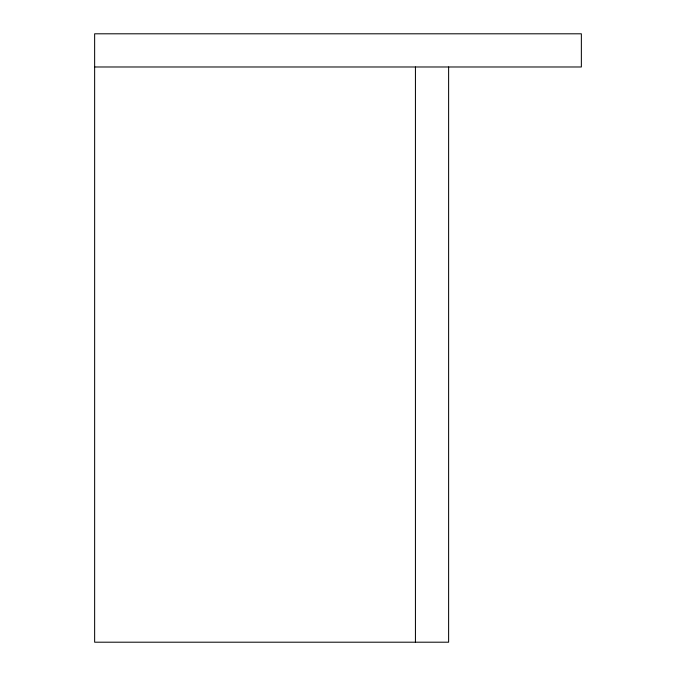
<?xml version="1.0" encoding="UTF-8"?>
<svg xmlns="http://www.w3.org/2000/svg" width="676" height="676" viewBox="0 0 676 676"><rect width="100%" height="100%" fill="white"/><g stroke="black" fill="none" stroke-linecap="round" stroke-linejoin="round"><path stroke-width="1.01" d="M94.64 66.983L581.36 66.983L581.36 33.8L94.64 33.8L94.64 642.2L448.619 642.2L448.619 66.983M415.436 66.983L415.436 642.2"/></g></svg>
